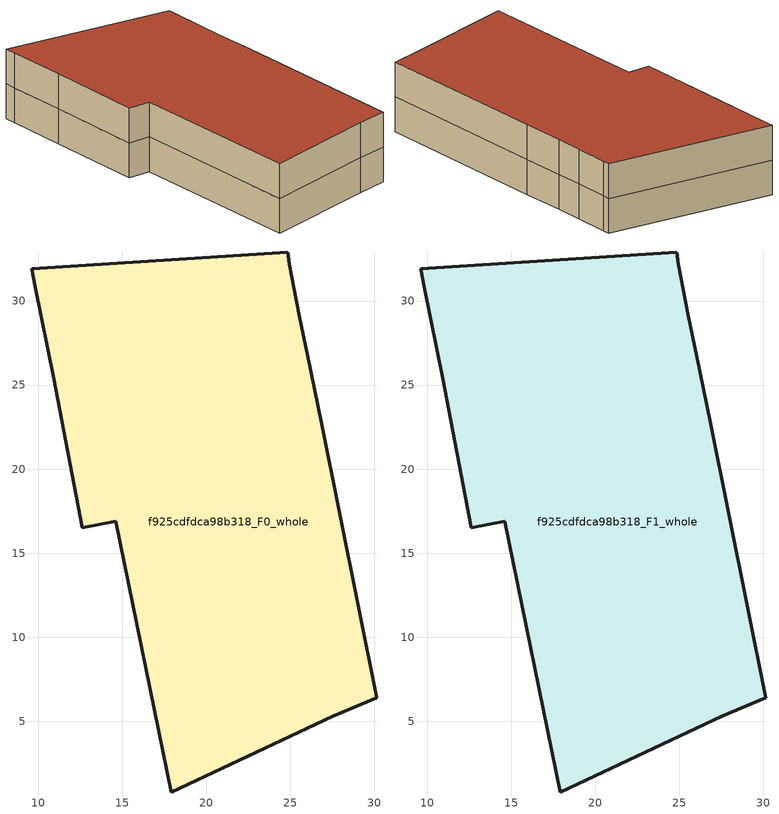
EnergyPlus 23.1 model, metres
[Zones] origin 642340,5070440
f925cdfdca98b318_F0_whole
 floor ground (EU_floor_Construction): 24.94,32.22 25.54,29.11 26.04,26.71 26.84,22.81 30.14,6.4 27.54,5.3 17.93,0.8 14.63,16.91 12.63,16.51 10.93,25.42 9.83,30.82 9.63,31.92 24.84,32.92 z0
 wall outside (EU_wall_Construction): 17.93,0.8 27.54,5.3 30.14,6.4 26.84,22.81 26.04,26.71 25.54,29.11 24.94,32.22 24.84,32.92 9.63,31.92 9.83,30.82 10.93,25.42 12.63,16.51 14.63,16.91 17.93,0.8 z0:3
f925cdfdca98b318_F1_whole
 floor to f925cdfdca98b318_F0_whole (EU_floor_Construction): 24.94,32.22 25.54,29.11 26.04,26.71 26.84,22.81 30.14,6.4 27.54,5.3 17.93,0.8 14.63,16.91 12.63,16.51 10.93,25.42 9.83,30.82 9.63,31.92 24.84,32.92 z3
 wall outside (EU_wall_Construction): 17.93,0.8 27.54,5.3 30.14,6.4 26.84,22.81 26.04,26.71 25.54,29.11 24.94,32.22 24.84,32.92 9.63,31.92 9.83,30.82 10.93,25.42 12.63,16.51 14.63,16.91 17.93,0.8 z3:6
 roof outside (EU_roof_Construction): 27.54,5.3 30.14,6.4 26.84,22.81 26.04,26.71 25.54,29.11 24.94,32.22 24.84,32.92 9.63,31.92 9.83,30.82 10.93,25.42 12.63,16.51 14.63,16.91 17.93,0.8 z6
[Building]
EU S2 Campaign: North Axis=0; Terrain=City; Solar Distribution=FullExterior
[Site:Location]
Lyon-Bron: Latitude=45.75; Longitude=5; Time Zone=1; Elevation=198
[SizingPeriod:WeatherFileDays]
AnnualSizingPeriod: Begin Month=1; Begin Day of Month=1; End Month=12; End Day of Month=31; Day of Week for Start Day=Monday; Use Weather File Daylight Saving Period=No; Use Weather File Rain and Snow Indicators=No
[MATERIAL]
EU_InternalMass_Material: Roughness=MediumRough; Thickness=0.1; Conductivity=1; Density=1800; Specific Heat=900; Thermal Absorptance=0.9; Solar Absorptance=0.7; Visible Absorptance=0.7
[MATERIAL:NOMASS] Roughness=MediumRough; Thermal Absorptance=0.9; Solar Absorptance=0.7; Visible Absorptance=0.7
Name | Thermal Resistance
EU_wall_NoMass | 0.87146
EU_roof_NoMass | 0.842276
EU_floor_NoMass | 0.496999
[CONSTRUCTION]
EU_wall_Construction: EU_wall_NoMass
EU_roof_Construction: EU_roof_NoMass
EU_floor_Construction: EU_floor_NoMass
EU_InternalMass_Construction: EU_InternalMass_Material
[ZONE] Type=1; Multiplier=1; Ceiling Height=autocalculate; Volume=1250.28; Floor Area=autocalculate; Part of Total Floor Area=Yes
f925cdfdca98b318_F0_whole; f925cdfdca98b318_F1_whole
[INTERNALMASS] Construction=EU_InternalMass_Construction; Surface Area=416.761
Name | Zone or ZoneList
f925cdfdca98b318_F0_whole_EU_InternalMass | f925cdfdca98b318_F0_whole
f925cdfdca98b318_F1_whole_EU_InternalMass | f925cdfdca98b318_F1_whole
[OTHEREQUIPMENT] Fuel Type=Electricity; Design Level Calculation Method=Watts/Area; Power per Zone Floor Area=1; Fraction Latent=0; Fraction Radiant=0; Fraction Lost=0; Carbon Dioxide Generation Rate=0; EndUse Subcategory=EU_Step8_InternalGains
Name | Zone or ZoneList or Space or SpaceList | Schedule
EU_Step8_InternalGain_f925cdfdca98b318_F0_whole_f000 | f925cdfdca98b318_F0_whole | EU_Step8_GainSchedule_f925cdfdca98b318_F0_whole_f000
EU_Step8_InternalGain_f925cdfdca98b318_F1_whole_f000 | f925cdfdca98b318_F1_whole | EU_Step8_GainSchedule_f925cdfdca98b318_F1_whole_f000
[ZONEVENTILATION:DESIGNFLOWRATE] Schedule=EU_AlwaysOn; Design Flow Rate Calculation Method=AirChanges/Hour; Air Changes per Hour=0.425; Ventilation Type=Natural; Fan Pressure Rise=0; Fan Total Efficiency=1; Constant Term Coefficient=1; Temperature Term Coefficient=0; Velocity Term Coefficient=0; Velocity Squared Term Coefficient=0; Minimum Indoor Temperature=-100; Maximum Indoor Temperature=100; Delta Temperature=-100; Minimum Outdoor Temperature=-100; Maximum Outdoor Temperature=100; Maximum Wind Speed=40
Name | Zone or ZoneList or Space or SpaceList
EU_ConstantAir_f925cdfdca98b318_F0_whole | f925cdfdca98b318_F0_whole
EU_ConstantAir_f925cdfdca98b318_F1_whole | f925cdfdca98b318_F1_whole
[HVACTEMPLATE:THERMOSTAT] Constant Heating Setpoint=20; Constant Cooling Setpoint=50
EU_HeatOnly_f925cdfdca98b318_F0_whole; EU_HeatOnly_f925cdfdca98b318_F1_whole
[HVACTEMPLATE:ZONE:IDEALLOADSAIRSYSTEM] System Availability Schedule=EU_AlwaysOn; Maximum Heating Supply Air Temperature=50; Minimum Cooling Supply Air Temperature=13; Maximum Heating Supply Air Humidity Ratio=0.0156; Minimum Cooling Supply Air Humidity Ratio=0.0077; Heating Limit=NoLimit; Cooling Limit=NoLimit; Heating Availability Schedule=EU_AlwaysOn; Cooling Availability Schedule=EU_CoolingOff; Dehumidification Control Type=ConstantSensibleHeatRatio; Cooling Sensible Heat Ratio=0.7; Dehumidification Setpoint=60; Humidification Control Type=None; Humidification Setpoint=30; Outdoor Air Method=None; Outdoor Air Flow Rate per Person=0.00944; Outdoor Air Flow Rate per Zone Floor Area=0; Outdoor Air Flow Rate per Zone=0; Demand Controlled Ventilation Type=None; Outdoor Air Economizer Type=NoEconomizer; Heat Recovery Type=None; Sensible Heat Recovery Effectiveness=0.7; Latent Heat Recovery Effectiveness=0.65
Name | Template Thermostat
f925cdfdca98b318_F0_whole | EU_HeatOnly_f925cdfdca98b318_F0_whole
f925cdfdca98b318_F1_whole | EU_HeatOnly_f925cdfdca98b318_F1_whole
[SIZING:ZONE] Zone Cooling Design Supply Air Temperature Input Method=SupplyAirTemperature; Zone Cooling Design Supply Air Temperature=13; Zone Heating Design Supply Air Temperature Input Method=SupplyAirTemperature; Zone Heating Design Supply Air Temperature=50; Zone Cooling Design Supply Air Humidity Ratio=0.008; Zone Heating Design Supply Air Humidity Ratio=0.008; Cooling Design Air Flow Method=DesignDay; Cooling Design Air Flow Rate=0; Cooling Minimum Air Flow per Zone Floor Area=0.000762; Cooling Minimum Air Flow=0; Cooling Minimum Air Flow Fraction=0.2; Heating Design Air Flow Method=DesignDay; Heating Design Air Flow Rate=0; Heating Maximum Air Flow per Zone Floor Area=0.002032; Heating Maximum Air Flow=0.141576; Heating Maximum Air Flow Fraction=0.3; Account for Dedicated Outdoor Air System=No; Dedicated Outdoor Air System Control Strategy=NeutralSupplyAir; Dedicated Outdoor Air Low Setpoint Temperature for Design=autosize; Dedicated Outdoor Air High Setpoint Temperature for Design=autosize; Zone Load Sizing Method=Sensible Load Only No Latent Load; Zone Latent Cooling Design Supply Air Humidity Ratio Input Method=HumidityRatioDifference; Zone Cooling Design Supply Air Humidity Ratio Difference=0.005; Zone Latent Heating Design Supply Air Humidity Ratio Input Method=HumidityRatioDifference; Zone Humidification Design Supply Air Humidity Ratio Difference=0.005
f925cdfdca98b318_F0_whole; f925cdfdca98b318_F1_whole
[SCHEDULE:CONSTANT]
Name | Hourly Value
EU_AlwaysOn | 1
EU_CoolingOff | 0
[SCHEDULE:FILE] Column Number=1; Rows to Skip at Top=0; Number of Hours of Data=8760; Column Separator=Comma; Interpolate to Timestep=No; Minutes per Item=60; Adjust Schedule for Daylight Savings=Yes
Name | File
EU_Step8_GainSchedule_f925cdfdca98b318_F0_whole_f000 | C:\Users\o_iseri\Desktop\OpenUBEM\openubem\outputs\eu_evidence\EU-11\FR-LYO-HAUTCOEURPENTES\idfs\f925cdfdca98b318\f925cdfdca98b318_F0_whole_f000_gain.csv
EU_Step8_GainSchedule_f925cdfdca98b318_F1_whole_f000 | C:\Users\o_iseri\Desktop\OpenUBEM\openubem\outputs\eu_evidence\EU-11\FR-LYO-HAUTCOEURPENTES\idfs\f925cdfdca98b318\f925cdfdca98b318_F1_whole_f000_gain.csv
